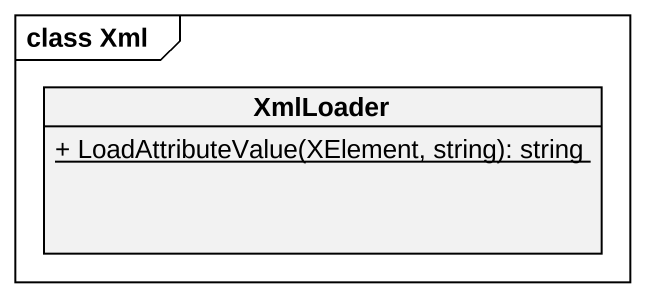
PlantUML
@startuml
mainframe class Xml
hide circle
hide empty members
skinparam classAttributeIconSize 0
class XmlLoader {
  {static} + LoadAttributeValue(XElement, string): string
}
@enduml
